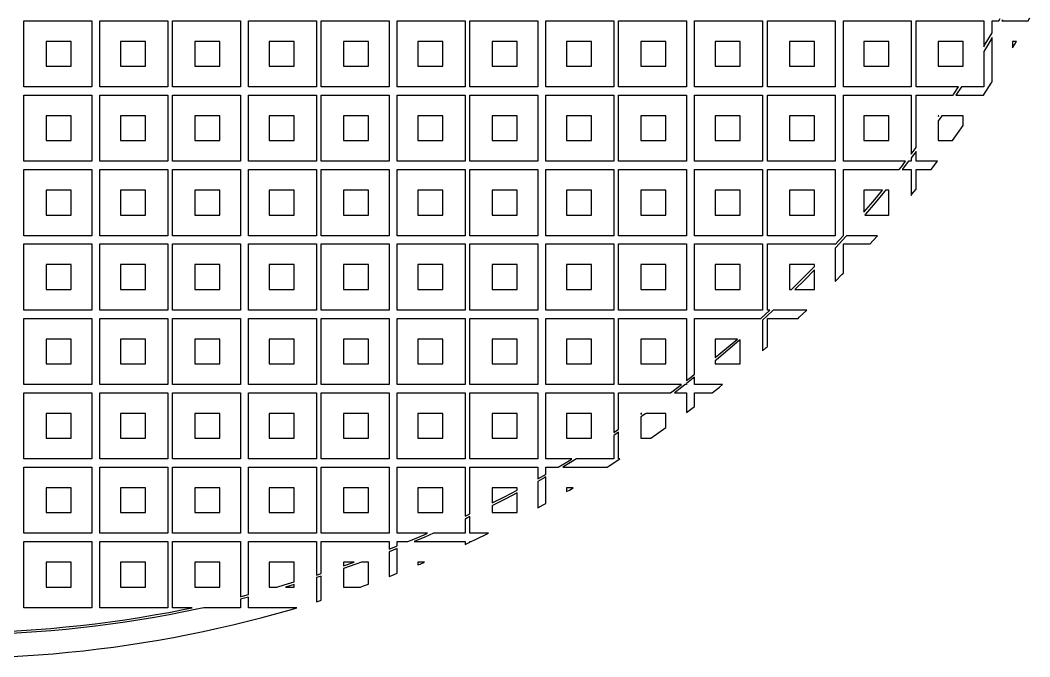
# Model space of a CAD drawing. Extents: x 40 to 187, y -3 to 150.
# Drawn here: x 115 to 177.5, y -2.8 to 36.6 of the extents above; entities that cross this region are included whole.
import ezdxf

# ---------------------------------------------------------------- set-up
doc = ezdxf.new("R2010")
doc.units = 0

msp = doc.modelspace()

# ---------------------------------------------------------------- linework, layer by layer
for p, q in [((115.196, 32.4675), (115.196, 36.5579)), ((115.196, 36.5579), (119.389, 36.5579)), ((119.389, 36.5579), (119.389, 32.4675)), ((119.9, 32.4675), (119.9, 36.5579)), ((119.9, 36.5579), (124.093, 36.5579)), ((124.093, 36.5579), (124.093, 32.4675)), ((124.399, 32.4675), (124.399, 36.5579)), ((124.399, 36.5579), (128.592, 36.5579)), ((128.592, 36.5579), (128.592, 32.4675)), ((129.103, 32.4675), (129.103, 36.5579)), ((129.103, 36.5579), (133.296, 36.5579)), ((133.296, 36.5579), (133.296, 32.4675)), ((133.603, 32.4675), (133.603, 36.5579)), ((133.603, 36.5579), (137.795, 36.5579)), ((137.795, 36.5579), (137.795, 32.4675)), ((138.307, 32.4675), (138.307, 36.5579)), ((138.307, 36.5579), (142.499, 36.5579)), ((142.499, 36.5579), (142.499, 32.4675)), ((142.806, 32.4675), (142.806, 36.5579)), ((142.806, 36.5579), (146.999, 36.5579)), ((146.999, 36.5579), (146.999, 32.4675)), ((147.51, 32.4675), (147.51, 36.5579)), ((147.51, 36.5579), (151.703, 36.5579)), ((151.703, 36.5579), (151.703, 32.4675)), ((152.009, 32.4675), (152.009, 36.5579)), ((152.009, 36.5579), (156.202, 36.5579)), ((156.202, 36.5579), (156.202, 32.4675)), ((156.713, 32.4675), (156.713, 36.5579)), ((156.713, 36.5579), (160.906, 36.5579)), ((160.906, 36.5579), (160.906, 32.4675)), ((161.213, 32.4675), (161.213, 36.5579)), ((161.213, 36.5579), (165.406, 36.5579)), ((165.406, 36.5579), (165.406, 32.4675)), ((165.917, 32.4675), (165.917, 36.5579)), ((165.917, 36.5579), (170.11, 36.5579)), ((170.11, 36.5579), (170.11, 32.4675)), ((170.416, 32.4675), (170.416, 36.5579)), ((170.416, 36.5579), (174.609, 36.5579)), ((174.609, 36.5579), (174.609, 34.9482)), ((175.12, 35.8087), (175.12, 36.5579)), ((175.12, 36.5579), (175.552, 36.5579)), ((175.552, 36.5579), (175.632, 36.6968)), ((175.763, 36.6229), (175.725, 36.5579)), ((175.725, 36.5579), (177.358, 36.5579)), ((177.358, 36.5579), (177.46, 36.7401)), ((174.706, 35.108), (175.12, 35.8087)), ((118.11, 35.2797), (116.576, 35.2797)), ((116.576, 35.2797), (116.576, 33.7458)), ((118.11, 33.7458), (118.11, 35.2797)), ((122.712, 35.2797), (121.178, 35.2797)), ((121.178, 35.2797), (121.178, 33.7458)), ((122.712, 33.7458), (122.712, 35.2797)), ((127.314, 35.2797), (125.78, 35.2797)), ((125.78, 35.2797), (125.78, 33.7458)), ((127.314, 33.7458), (127.314, 35.2797)), ((131.915, 35.2797), (130.381, 35.2797)), ((130.381, 35.2797), (130.381, 33.7458)), ((131.915, 33.7458), (131.915, 35.2797)), ((136.517, 35.2797), (134.983, 35.2797)), ((134.983, 35.2797), (134.983, 33.7458)), ((136.517, 33.7458), (136.517, 35.2797)), ((141.119, 35.2797), (139.585, 35.2797)), ((139.585, 35.2797), (139.585, 33.7458)), ((141.119, 33.7458), (141.119, 35.2797)), ((145.72, 35.2797), (144.187, 35.2797)), ((144.187, 35.2797), (144.187, 33.7458)), ((145.72, 33.7458), (145.72, 35.2797)), ((150.322, 35.2797), (148.788, 35.2797)), ((148.788, 35.2797), (148.788, 33.7458)), ((150.322, 33.7458), (150.322, 35.2797)), ((154.924, 35.2797), (153.39, 35.2797)), ((153.39, 35.2797), (153.39, 33.7458)), ((154.924, 33.7458), (154.924, 35.2797)), ((159.526, 35.2797), (157.992, 35.2797)), ((157.992, 35.2797), (157.992, 33.7458)), ((159.526, 33.7458), (159.526, 35.2797)), ((164.127, 35.2797), (162.593, 35.2797)), ((162.593, 35.2797), (162.593, 33.7458)), ((164.127, 33.7458), (164.127, 35.2797)), ((168.729, 35.2797), (167.195, 35.2797)), ((167.195, 35.2797), (167.195, 33.7458)), ((168.729, 33.7458), (168.729, 35.2797)), ((173.331, 35.2797), (171.797, 35.2797)), ((171.797, 35.2797), (171.797, 33.7458)), ((173.331, 33.7458), (173.331, 35.2797)), ((174.609, 34.9482), (174.706, 35.108)), ((174.835, 35.0309), (174.609, 34.6594)), ((175.12, 35.5139), (174.835, 35.0309)), ((175.12, 32.777), (175.12, 35.5139)), ((176.634, 35.2797), (176.398, 35.2797)), ((176.398, 35.2797), (176.398, 34.8761)), ((176.398, 34.8761), (176.535, 35.1065)), ((176.535, 35.1065), (176.634, 35.2797)), ((174.609, 34.6594), (174.609, 32.4675)), ((116.576, 33.7458), (118.11, 33.7458)), ((121.178, 33.7458), (122.712, 33.7458)), ((125.78, 33.7458), (127.314, 33.7458)), ((130.381, 33.7458), (131.915, 33.7458)), ((134.983, 33.7458), (136.517, 33.7458)), ((139.585, 33.7458), (141.119, 33.7458)), ((144.187, 33.7458), (145.72, 33.7458)), ((148.788, 33.7458), (150.322, 33.7458)), ((153.39, 33.7458), (154.924, 33.7458)), ((157.992, 33.7458), (159.526, 33.7458)), ((162.593, 33.7458), (164.127, 33.7458)), ((167.195, 33.7458), (168.729, 33.7458)), ((171.797, 33.7458), (173.331, 33.7458)), ((174.595, 31.9562), (175.072, 32.6999)), ((175.072, 32.6999), (175.12, 32.777)), ((119.389, 32.4675), (115.196, 32.4675)), ((115.196, 27.8658), (115.196, 31.9562)), ((115.196, 31.9562), (119.389, 31.9562)), ((119.389, 31.9562), (119.389, 27.8658)), ((124.093, 32.4675), (119.9, 32.4675)), ((119.9, 27.8658), (119.9, 31.9562)), ((119.9, 31.9562), (124.093, 31.9562)), ((124.093, 31.9562), (124.093, 27.8658)), ((128.592, 32.4675), (124.399, 32.4675)), ((124.399, 27.8658), (124.399, 31.9562)), ((124.399, 31.9562), (128.592, 31.9562)), ((128.592, 31.9562), (128.592, 27.8658)), ((133.296, 32.4675), (129.103, 32.4675)), ((129.103, 27.8658), (129.103, 31.9562)), ((129.103, 31.9562), (133.296, 31.9562)), ((133.296, 31.9562), (133.296, 27.8658)), ((137.795, 32.4675), (133.603, 32.4675)), ((133.603, 27.8658), (133.603, 31.9562)), ((133.603, 31.9562), (137.795, 31.9562)), ((137.795, 31.9562), (137.795, 27.8658)), ((142.499, 32.4675), (138.307, 32.4675)), ((138.307, 27.8658), (138.307, 31.9562)), ((138.307, 31.9562), (142.499, 31.9562)), ((142.499, 31.9562), (142.499, 27.8658)), ((146.999, 32.4675), (142.806, 32.4675)), ((142.806, 27.8658), (142.806, 31.9562)), ((142.806, 31.9562), (146.999, 31.9562)), ((146.999, 31.9562), (146.999, 27.8658)), ((151.703, 32.4675), (147.51, 32.4675)), ((147.51, 27.8658), (147.51, 31.9562)), ((147.51, 31.9562), (151.703, 31.9562)), ((151.703, 31.9562), (151.703, 27.8658)), ((156.202, 32.4675), (152.009, 32.4675)), ((152.009, 27.8658), (152.009, 31.9562)), ((152.009, 31.9562), (156.202, 31.9562)), ((156.202, 31.9562), (156.202, 27.8658)), ((160.906, 32.4675), (156.713, 32.4675)), ((156.713, 27.8658), (156.713, 31.9562)), ((156.713, 31.9562), (160.906, 31.9562)), ((160.906, 31.9562), (160.906, 27.8658)), ((165.406, 32.4675), (161.213, 32.4675)), ((161.213, 27.8658), (161.213, 31.9562)), ((161.213, 31.9562), (165.406, 31.9562)), ((165.406, 31.9562), (165.406, 27.8658)), ((170.11, 32.4675), (165.917, 32.4675)), ((165.917, 27.8658), (165.917, 31.9562)), ((165.917, 31.9562), (170.11, 31.9562)), ((170.11, 31.9562), (170.11, 28.3134)), ((173.046, 32.4675), (170.416, 32.4675)), ((170.416, 28.7218), (170.416, 31.9562)), ((170.416, 31.9562), (172.708, 31.9562)), ((172.708, 31.9562), (172.739, 32.0011)), ((172.739, 32.0011), (173.046, 32.4675)), ((173.226, 32.4675), (172.889, 31.9562)), ((172.889, 31.9562), (174.595, 31.9562)), ((174.609, 32.4675), (173.226, 32.4675)), ((118.11, 30.678), (116.576, 30.678)), ((116.576, 30.678), (116.576, 29.1441)), ((118.11, 29.1441), (118.11, 30.678)), ((122.712, 30.678), (121.178, 30.678)), ((121.178, 30.678), (121.178, 29.1441)), ((122.712, 29.1441), (122.712, 30.678)), ((127.314, 30.678), (125.78, 30.678)), ((125.78, 30.678), (125.78, 29.1441)), ((127.314, 29.1441), (127.314, 30.678)), ((131.915, 30.678), (130.381, 30.678)), ((130.381, 30.678), (130.381, 29.1441)), ((131.915, 29.1441), (131.915, 30.678)), ((136.517, 30.678), (134.983, 30.678)), ((134.983, 30.678), (134.983, 29.1441)), ((136.517, 29.1441), (136.517, 30.678)), ((141.119, 30.678), (139.585, 30.678)), ((139.585, 30.678), (139.585, 29.1441)), ((141.119, 29.1441), (141.119, 30.678)), ((145.72, 30.678), (144.187, 30.678)), ((144.187, 30.678), (144.187, 29.1441)), ((145.72, 29.1441), (145.72, 30.678)), ((150.322, 30.678), (148.788, 30.678)), ((148.788, 30.678), (148.788, 29.1441)), ((150.322, 29.1441), (150.322, 30.678)), ((154.924, 30.678), (153.39, 30.678)), ((153.39, 30.678), (153.39, 29.1441)), ((154.924, 29.1441), (154.924, 30.678)), ((159.526, 30.678), (157.992, 30.678)), ((157.992, 30.678), (157.992, 29.1441)), ((159.526, 29.1441), (159.526, 30.678)), ((164.127, 30.678), (162.593, 30.678)), ((162.593, 30.678), (162.593, 29.1441)), ((164.127, 29.1441), (164.127, 30.678)), ((168.729, 30.678), (167.195, 30.678)), ((167.195, 30.678), (167.195, 29.1441)), ((168.729, 29.1441), (168.729, 30.678)), ((171.833, 30.678), (171.797, 30.678)), ((171.797, 30.678), (171.797, 30.6264)), ((171.797, 30.6264), (171.833, 30.678)), ((172.015, 30.678), (171.821, 30.3984)), ((173.331, 30.678), (172.015, 30.678)), ((173.331, 30.0737), (173.331, 30.678)), ((171.821, 30.3984), (171.797, 30.3645)), ((171.797, 30.3645), (171.797, 29.1441)), ((172.986, 29.5779), (173.331, 30.0737)), ((172.677, 29.1441), (172.986, 29.5779)), ((116.576, 29.1441), (118.11, 29.1441)), ((121.178, 29.1441), (122.712, 29.1441)), ((125.78, 29.1441), (127.314, 29.1441)), ((130.381, 29.1441), (131.915, 29.1441)), ((134.983, 29.1441), (136.517, 29.1441)), ((139.585, 29.1441), (141.119, 29.1441)), ((144.187, 29.1441), (145.72, 29.1441)), ((148.788, 29.1441), (150.322, 29.1441)), ((153.39, 29.1441), (154.924, 29.1441)), ((157.992, 29.1441), (159.526, 29.1441)), ((162.593, 29.1441), (164.127, 29.1441)), ((167.195, 29.1441), (168.729, 29.1441)), ((171.797, 29.1441), (172.677, 29.1441)), ((170.11, 28.3134), (170.416, 28.7218)), ((170.188, 28.1685), (170.11, 28.0663)), ((170.416, 28.472), (170.188, 28.1685)), ((170.416, 27.8658), (170.416, 28.472)), ((119.389, 27.8658), (115.196, 27.8658)), ((124.093, 27.8658), (119.9, 27.8658)), ((128.592, 27.8658), (124.399, 27.8658)), ((133.296, 27.8658), (129.103, 27.8658)), ((137.795, 27.8658), (133.603, 27.8658)), ((142.499, 27.8658), (138.307, 27.8658)), ((146.999, 27.8658), (142.806, 27.8658)), ((151.703, 27.8658), (147.51, 27.8658)), ((156.202, 27.8658), (152.009, 27.8658)), ((160.906, 27.8658), (156.713, 27.8658)), ((165.406, 27.8658), (161.213, 27.8658)), ((169.766, 27.8658), (165.917, 27.8658)), ((169.368, 27.3545), (169.508, 27.531)), ((169.508, 27.531), (169.766, 27.8658)), ((169.955, 27.8658), (169.626, 27.4387)), ((170.11, 27.8658), (169.955, 27.8658)), ((170.11, 28.0663), (170.11, 27.8658)), ((171.743, 27.8658), (170.416, 27.8658)), ((171.359, 27.3545), (171.743, 27.8658)), ((115.196, 23.2641), (115.196, 27.3545)), ((115.196, 27.3545), (119.389, 27.3545)), ((119.389, 27.3545), (119.389, 23.2641)), ((119.9, 23.2641), (119.9, 27.3545)), ((119.9, 27.3545), (124.093, 27.3545)), ((124.093, 27.3545), (124.093, 23.2641)), ((124.399, 23.2641), (124.399, 27.3545)), ((124.399, 27.3545), (128.592, 27.3545)), ((128.592, 27.3545), (128.592, 23.2641)), ((129.103, 23.2641), (129.103, 27.3545)), ((129.103, 27.3545), (133.296, 27.3545)), ((133.296, 27.3545), (133.296, 23.2641)), ((133.603, 23.2641), (133.603, 27.3545)), ((133.603, 27.3545), (137.795, 27.3545)), ((137.795, 27.3545), (137.795, 23.2641)), ((138.307, 23.2641), (138.307, 27.3545)), ((138.307, 27.3545), (142.499, 27.3545)), ((142.499, 27.3545), (142.499, 23.2641)), ((142.806, 23.2641), (142.806, 27.3545)), ((142.806, 27.3545), (146.999, 27.3545)), ((146.999, 27.3545), (146.999, 23.2641)), ((147.51, 23.2641), (147.51, 27.3545)), ((147.51, 27.3545), (151.703, 27.3545)), ((151.703, 27.3545), (151.703, 23.2641)), ((152.009, 23.2641), (152.009, 27.3545)), ((152.009, 27.3545), (156.202, 27.3545)), ((156.202, 27.3545), (156.202, 23.2641)), ((156.713, 23.2641), (156.713, 27.3545)), ((156.713, 27.3545), (160.906, 27.3545)), ((160.906, 27.3545), (160.906, 23.2641)), ((161.213, 23.2641), (161.213, 27.3545)), ((161.213, 27.3545), (165.406, 27.3545)), ((165.406, 27.3545), (165.406, 23.2641)), ((165.917, 23.2674), (165.917, 27.3545)), ((165.917, 27.3545), (169.368, 27.3545)), ((169.626, 27.4387), (169.559, 27.3545)), ((169.559, 27.3545), (170.11, 27.3545)), ((170.11, 27.3545), (170.11, 25.7543)), ((170.416, 26.1406), (170.416, 27.3545)), ((170.416, 27.3545), (171.359, 27.3545)), ((118.11, 26.0763), (116.576, 26.0763)), ((116.576, 26.0763), (116.576, 24.5424)), ((118.11, 24.5424), (118.11, 26.0763)), ((122.712, 26.0763), (121.178, 26.0763)), ((121.178, 26.0763), (121.178, 24.5424)), ((122.712, 24.5424), (122.712, 26.0763)), ((127.314, 26.0763), (125.78, 26.0763)), ((125.78, 26.0763), (125.78, 24.5424)), ((127.314, 24.5424), (127.314, 26.0763)), ((131.915, 26.0763), (130.381, 26.0763)), ((130.381, 26.0763), (130.381, 24.5424)), ((131.915, 24.5424), (131.915, 26.0763)), ((136.517, 26.0763), (134.983, 26.0763)), ((134.983, 26.0763), (134.983, 24.5424)), ((136.517, 24.5424), (136.517, 26.0763)), ((141.119, 26.0763), (139.585, 26.0763)), ((139.585, 26.0763), (139.585, 24.5424)), ((141.119, 24.5424), (141.119, 26.0763)), ((145.72, 26.0763), (144.187, 26.0763)), ((144.187, 26.0763), (144.187, 24.5424)), ((145.72, 24.5424), (145.72, 26.0763)), ((150.322, 26.0763), (148.788, 26.0763)), ((148.788, 26.0763), (148.788, 24.5424)), ((150.322, 24.5424), (150.322, 26.0763)), ((154.924, 26.0763), (153.39, 26.0763)), ((153.39, 26.0763), (153.39, 24.5424)), ((154.924, 24.5424), (154.924, 26.0763)), ((159.526, 26.0763), (157.992, 26.0763)), ((157.992, 26.0763), (157.992, 24.5424)), ((159.526, 24.5424), (159.526, 26.0763)), ((164.127, 26.0763), (162.593, 26.0763)), ((162.593, 26.0763), (162.593, 24.5424)), ((164.127, 24.5424), (164.127, 26.0763)), ((168.343, 26.0763), (167.195, 26.0763)), ((167.195, 26.0763), (167.195, 24.7122)), ((167.771, 25.3881), (168.343, 26.0763)), ((168.475, 26.0001), (167.886, 25.2915)), ((168.536, 26.0763), (168.475, 26.0001)), ((168.729, 26.0763), (168.536, 26.0763)), ((168.729, 24.5424), (168.729, 26.0763)), ((170.11, 25.7543), (170.167, 25.8255)), ((170.167, 25.8255), (170.416, 26.1406)), ((167.195, 24.7122), (167.771, 25.3881)), ((167.886, 25.2915), (167.288, 24.5903)), ((116.576, 24.5424), (118.11, 24.5424)), ((121.178, 24.5424), (122.712, 24.5424)), ((125.78, 24.5424), (127.314, 24.5424)), ((130.381, 24.5424), (131.915, 24.5424)), ((134.983, 24.5424), (136.517, 24.5424)), ((139.585, 24.5424), (141.119, 24.5424)), ((144.187, 24.5424), (145.72, 24.5424)), ((148.788, 24.5424), (150.322, 24.5424)), ((153.39, 24.5424), (154.924, 24.5424)), ((157.992, 24.5424), (159.526, 24.5424)), ((162.593, 24.5424), (164.127, 24.5424)), ((167.288, 24.5903), (167.246, 24.5424)), ((167.246, 24.5424), (168.729, 24.5424)), ((119.389, 23.2641), (115.196, 23.2641)), ((124.093, 23.2641), (119.9, 23.2641)), ((128.592, 23.2641), (124.399, 23.2641)), ((133.296, 23.2641), (129.103, 23.2641)), ((137.795, 23.2641), (133.603, 23.2641)), ((142.499, 23.2641), (138.307, 23.2641)), ((146.999, 23.2641), (142.806, 23.2641)), ((151.703, 23.2641), (147.51, 23.2641)), ((156.202, 23.2641), (152.009, 23.2641)), ((160.906, 23.2641), (156.713, 23.2641)), ((165.406, 23.2641), (161.213, 23.2641)), ((165.406, 22.7102), (165.917, 23.2674)), ((166.068, 23.2099), (165.445, 22.5311)), ((166.116, 23.2641), (166.068, 23.2099)), ((168.022, 23.2641), (166.116, 23.2641)), ((167.75, 22.9524), (168.022, 23.2641)), ((115.196, 18.6624), (115.196, 22.7528)), ((115.196, 22.7528), (119.389, 22.7528)), ((119.389, 22.7528), (119.389, 18.6624)), ((119.9, 18.6624), (119.9, 22.7528)), ((119.9, 22.7528), (124.093, 22.7528)), ((124.093, 22.7528), (124.093, 18.6624)), ((124.399, 18.6624), (124.399, 22.7528)), ((124.399, 22.7528), (128.592, 22.7528)), ((128.592, 22.7528), (128.592, 18.6624)), ((129.103, 18.6624), (129.103, 22.7528)), ((129.103, 22.7528), (133.296, 22.7528)), ((133.296, 22.7528), (133.296, 18.6624)), ((133.603, 18.6624), (133.603, 22.7528)), ((133.603, 22.7528), (137.795, 22.7528)), ((137.795, 22.7528), (137.795, 18.6624)), ((138.307, 18.6624), (138.307, 22.7528)), ((138.307, 22.7528), (142.499, 22.7528)), ((142.499, 22.7528), (142.499, 18.6624)), ((142.806, 18.6624), (142.806, 22.7528)), ((142.806, 22.7528), (146.999, 22.7528)), ((146.999, 22.7528), (146.999, 18.6624)), ((147.51, 18.6624), (147.51, 22.7528)), ((147.51, 22.7528), (151.703, 22.7528)), ((151.703, 22.7528), (151.703, 18.6624)), ((152.009, 18.6624), (152.009, 22.7528)), ((152.009, 22.7528), (156.202, 22.7528)), ((156.202, 22.7528), (156.202, 18.6624)), ((156.713, 18.6624), (156.713, 22.7528)), ((156.713, 22.7528), (160.906, 22.7528)), ((160.906, 22.7528), (160.906, 18.6624)), ((161.213, 18.6624), (161.213, 22.7528)), ((161.213, 22.7528), (165.406, 22.7528)), ((165.406, 22.7528), (165.406, 22.7102)), ((165.445, 22.5311), (165.406, 22.4893)), ((165.917, 20.953), (165.917, 22.7528)), ((165.917, 22.7528), (167.571, 22.7528)), ((167.571, 22.7528), (167.75, 22.9524)), ((165.406, 22.4893), (165.406, 20.4207)), ((118.11, 21.4746), (116.576, 21.4746)), ((116.576, 21.4746), (116.576, 19.9407)), ((118.11, 19.9407), (118.11, 21.4746)), ((122.712, 21.4746), (121.178, 21.4746)), ((121.178, 21.4746), (121.178, 19.9407)), ((122.712, 19.9407), (122.712, 21.4746)), ((127.314, 21.4746), (125.78, 21.4746)), ((125.78, 21.4746), (125.78, 19.9407)), ((127.314, 19.9407), (127.314, 21.4746)), ((131.915, 21.4746), (130.381, 21.4746)), ((130.381, 21.4746), (130.381, 19.9407)), ((131.915, 19.9407), (131.915, 21.4746)), ((136.517, 21.4746), (134.983, 21.4746)), ((134.983, 21.4746), (134.983, 19.9407)), ((136.517, 19.9407), (136.517, 21.4746)), ((141.119, 21.4746), (139.585, 21.4746)), ((139.585, 21.4746), (139.585, 19.9407)), ((141.119, 19.9407), (141.119, 21.4746)), ((145.72, 21.4746), (144.187, 21.4746)), ((144.187, 21.4746), (144.187, 19.9407)), ((145.72, 19.9407), (145.72, 21.4746)), ((150.322, 21.4746), (148.788, 21.4746)), ((148.788, 21.4746), (148.788, 19.9407)), ((150.322, 19.9407), (150.322, 21.4746)), ((154.924, 21.4746), (153.39, 21.4746)), ((153.39, 21.4746), (153.39, 19.9407)), ((154.924, 19.9407), (154.924, 21.4746)), ((159.526, 21.4746), (157.992, 21.4746)), ((157.992, 21.4746), (157.992, 19.9407)), ((159.526, 19.9407), (159.526, 21.4746)), ((164.127, 21.4746), (162.593, 21.4746)), ((162.593, 21.4746), (162.593, 19.9407)), ((163.421, 20.6472), (164.067, 21.3014)), ((164.067, 21.3014), (164.127, 21.364)), ((164.127, 21.364), (164.127, 21.4746)), ((162.767, 20.0011), (163.421, 20.6472)), ((164.127, 21.149), (163.527, 20.5412)), ((164.127, 19.9407), (164.127, 21.149)), ((165.406, 20.4207), (165.846, 20.8773)), ((165.846, 20.8773), (165.917, 20.953)), ((162.704, 19.9407), (162.767, 20.0011)), ((163.527, 20.5412), (162.919, 19.9407)), ((116.576, 19.9407), (118.11, 19.9407)), ((121.178, 19.9407), (122.712, 19.9407)), ((125.78, 19.9407), (127.314, 19.9407)), ((130.381, 19.9407), (131.915, 19.9407)), ((134.983, 19.9407), (136.517, 19.9407)), ((139.585, 19.9407), (141.119, 19.9407)), ((144.187, 19.9407), (145.72, 19.9407)), ((148.788, 19.9407), (150.322, 19.9407)), ((153.39, 19.9407), (154.924, 19.9407)), ((157.992, 19.9407), (159.526, 19.9407)), ((162.593, 19.9407), (162.704, 19.9407)), ((162.919, 19.9407), (164.127, 19.9407)), ((119.389, 18.6624), (115.196, 18.6624)), ((115.196, 14.0607), (115.196, 18.1511)), ((115.196, 18.1511), (119.389, 18.1511)), ((119.389, 18.1511), (119.389, 14.0607)), ((124.093, 18.6624), (119.9, 18.6624)), ((119.9, 14.0607), (119.9, 18.1511)), ((119.9, 18.1511), (124.093, 18.1511)), ((124.093, 18.1511), (124.093, 14.0607)), ((128.592, 18.6624), (124.399, 18.6624)), ((124.399, 14.0607), (124.399, 18.1511)), ((124.399, 18.1511), (128.592, 18.1511)), ((128.592, 18.1511), (128.592, 14.0607)), ((133.296, 18.6624), (129.103, 18.6624)), ((129.103, 14.0607), (129.103, 18.1511)), ((129.103, 18.1511), (133.296, 18.1511)), ((133.296, 18.1511), (133.296, 14.0607)), ((137.795, 18.6624), (133.603, 18.6624)), ((133.603, 14.0607), (133.603, 18.1511)), ((133.603, 18.1511), (137.795, 18.1511)), ((137.795, 18.1511), (137.795, 14.0607)), ((142.499, 18.6624), (138.307, 18.6624)), ((138.307, 14.0607), (138.307, 18.1511)), ((138.307, 18.1511), (142.499, 18.1511)), ((142.499, 18.1511), (142.499, 14.0607)), ((146.999, 18.6624), (142.806, 18.6624)), ((142.806, 14.0607), (142.806, 18.1511)), ((142.806, 18.1511), (146.999, 18.1511)), ((146.999, 18.1511), (146.999, 14.0607)), ((151.703, 18.6624), (147.51, 18.6624)), ((147.51, 14.0607), (147.51, 18.1511)), ((147.51, 18.1511), (151.703, 18.1511)), ((151.703, 18.1511), (151.703, 14.0607)), ((156.202, 18.6624), (152.009, 18.6624)), ((152.009, 14.0607), (152.009, 18.1511)), ((152.009, 18.1511), (156.202, 18.1511)), ((156.202, 18.1511), (156.202, 14.3023)), ((160.906, 18.6624), (156.713, 18.6624)), ((156.713, 14.6998), (156.713, 18.1511)), ((156.713, 18.1511), (160.801, 18.1511)), ((160.801, 18.1511), (161.358, 18.6624)), ((161.537, 18.6232), (160.906, 18.0444)), ((161.358, 18.6624), (161.213, 18.6624)), ((161.213, 16.4053), (161.213, 18.1511)), ((161.213, 18.1511), (163.115, 18.1511)), ((161.579, 18.6624), (161.537, 18.6232)), ((163.647, 18.6624), (161.579, 18.6624)), ((163.115, 18.1511), (163.191, 18.2223)), ((163.191, 18.2223), (163.647, 18.6624)), ((160.906, 18.0444), (160.906, 16.1353)), ((118.11, 16.8729), (116.576, 16.8729)), ((116.576, 16.8729), (116.576, 15.339)), ((118.11, 15.339), (118.11, 16.8729)), ((122.712, 16.8729), (121.178, 16.8729)), ((121.178, 16.8729), (121.178, 15.339)), ((122.712, 15.339), (122.712, 16.8729)), ((127.314, 16.8729), (125.78, 16.8729)), ((125.78, 16.8729), (125.78, 15.339)), ((127.314, 15.339), (127.314, 16.8729)), ((131.915, 16.8729), (130.381, 16.8729)), ((130.381, 16.8729), (130.381, 15.339)), ((131.915, 15.339), (131.915, 16.8729)), ((136.517, 16.8729), (134.983, 16.8729)), ((134.983, 16.8729), (134.983, 15.339)), ((136.517, 15.339), (136.517, 16.8729)), ((141.119, 16.8729), (139.585, 16.8729)), ((139.585, 16.8729), (139.585, 15.339)), ((141.119, 15.339), (141.119, 16.8729)), ((145.72, 16.8729), (144.187, 16.8729)), ((144.187, 16.8729), (144.187, 15.339)), ((145.72, 15.339), (145.72, 16.8729)), ((150.322, 16.8729), (148.788, 16.8729)), ((148.788, 16.8729), (148.788, 15.339)), ((150.322, 15.339), (150.322, 16.8729)), ((154.924, 16.8729), (153.39, 16.8729)), ((153.39, 16.8729), (153.39, 15.339)), ((154.924, 15.339), (154.924, 16.8729)), ((159.356, 16.8729), (157.992, 16.8729)), ((157.992, 16.8729), (157.992, 15.7252)), ((157.992, 15.7252), (158.68, 16.297)), ((158.68, 16.297), (159.356, 16.8729)), ((159.478, 16.7798), (158.776, 16.1823)), ((159.526, 16.8215), (159.478, 16.7798)), ((159.526, 15.339), (159.526, 16.8215)), ((160.906, 16.1353), (161.116, 16.3183)), ((161.116, 16.3183), (161.213, 16.4053)), ((158.776, 16.1823), (158.068, 15.5934)), ((116.576, 15.339), (118.11, 15.339)), ((121.178, 15.339), (122.712, 15.339)), ((125.78, 15.339), (127.314, 15.339)), ((130.381, 15.339), (131.915, 15.339)), ((134.983, 15.339), (136.517, 15.339)), ((139.585, 15.339), (141.119, 15.339)), ((144.187, 15.339), (145.72, 15.339)), ((148.788, 15.339), (150.322, 15.339)), ((153.39, 15.339), (154.924, 15.339)), ((158.068, 15.5934), (157.992, 15.5317)), ((157.992, 15.5317), (157.992, 15.339)), ((157.992, 15.339), (159.526, 15.339)), ((156.202, 14.3023), (156.537, 14.5603)), ((156.629, 14.4421), (156.202, 14.1129)), ((156.537, 14.5603), (156.713, 14.6998)), ((156.713, 14.5086), (156.629, 14.4421)), ((156.713, 14.0607), (156.713, 14.5086)), ((119.389, 14.0607), (115.196, 14.0607)), ((124.093, 14.0607), (119.9, 14.0607)), ((128.592, 14.0607), (124.399, 14.0607)), ((133.296, 14.0607), (129.103, 14.0607)), ((137.795, 14.0607), (133.603, 14.0607)), ((142.499, 14.0607), (138.307, 14.0607)), ((146.999, 14.0607), (142.806, 14.0607)), ((151.703, 14.0607), (147.51, 14.0607)), ((155.889, 14.0607), (152.009, 14.0607)), ((155.21, 13.5494), (155.809, 13.9991)), ((155.9, 13.8797), (155.46, 13.5494)), ((155.809, 13.9991), (155.889, 14.0607)), ((156.134, 14.0607), (155.9, 13.8797)), ((156.202, 14.0607), (156.134, 14.0607)), ((156.202, 14.1129), (156.202, 14.0607)), ((158.44, 14.0607), (156.713, 14.0607)), ((157.798, 13.5494), (158.243, 13.9008)), ((158.243, 13.9008), (158.44, 14.0607)), ((115.196, 9.45905), (115.196, 13.5494)), ((115.196, 13.5494), (119.389, 13.5494)), ((119.389, 13.5494), (119.389, 9.45905)), ((119.9, 9.45905), (119.9, 13.5494)), ((119.9, 13.5494), (124.093, 13.5494)), ((124.093, 13.5494), (124.093, 9.45905)), ((124.399, 9.45905), (124.399, 13.5494)), ((124.399, 13.5494), (128.592, 13.5494)), ((128.592, 13.5494), (128.592, 9.45905)), ((129.103, 9.45905), (129.103, 13.5494)), ((129.103, 13.5494), (133.296, 13.5494)), ((133.296, 13.5494), (133.296, 9.45905)), ((133.603, 9.45905), (133.603, 13.5494)), ((133.603, 13.5494), (137.795, 13.5494)), ((137.795, 13.5494), (137.795, 9.45905)), ((138.307, 9.45905), (138.307, 13.5494)), ((138.307, 13.5494), (142.499, 13.5494)), ((142.499, 13.5494), (142.499, 9.45905)), ((142.806, 9.45905), (142.806, 13.5494)), ((142.806, 13.5494), (146.999, 13.5494)), ((146.999, 13.5494), (146.999, 9.45905)), ((147.51, 9.45905), (147.51, 13.5494)), ((147.51, 13.5494), (151.703, 13.5494)), ((151.703, 13.5494), (151.703, 11.0892)), ((152.009, 11.2915), (152.009, 13.5494)), ((152.009, 13.5494), (155.21, 13.5494)), ((155.46, 13.5494), (156.202, 13.5494)), ((156.202, 13.5494), (156.202, 12.3248)), ((156.713, 12.7089), (156.713, 13.5494)), ((156.713, 13.5494), (157.798, 13.5494)), ((156.202, 12.3248), (156.713, 12.7089)), ((118.11, 12.2712), (116.576, 12.2712)), ((116.576, 12.2712), (116.576, 10.7373)), ((118.11, 10.7373), (118.11, 12.2712)), ((122.712, 12.2712), (121.178, 12.2712)), ((121.178, 12.2712), (121.178, 10.7373)), ((122.712, 10.7373), (122.712, 12.2712)), ((127.314, 12.2712), (125.78, 12.2712)), ((125.78, 12.2712), (125.78, 10.7373)), ((127.314, 10.7373), (127.314, 12.2712)), ((131.915, 12.2712), (130.381, 12.2712)), ((130.381, 12.2712), (130.381, 10.7373)), ((131.915, 10.7373), (131.915, 12.2712)), ((136.517, 12.2712), (134.983, 12.2712)), ((134.983, 12.2712), (134.983, 10.7373)), ((136.517, 10.7373), (136.517, 12.2712)), ((141.119, 12.2712), (139.585, 12.2712)), ((139.585, 12.2712), (139.585, 10.7373)), ((141.119, 10.7373), (141.119, 12.2712)), ((145.72, 12.2712), (144.187, 12.2712)), ((144.187, 12.2712), (144.187, 10.7373)), ((145.72, 10.7373), (145.72, 12.2712)), ((150.322, 12.2712), (148.788, 12.2712)), ((148.788, 12.2712), (148.788, 10.7373)), ((150.322, 10.7373), (150.322, 12.2712)), ((153.442, 12.2712), (153.39, 12.2712)), ((153.39, 12.2712), (153.39, 12.2353)), ((153.39, 12.2353), (153.442, 12.2712)), ((153.67, 12.247), (153.39, 12.0527)), ((153.39, 12.0527), (153.39, 10.7373)), ((153.703, 12.2712), (153.67, 12.247)), ((154.924, 12.2712), (153.703, 12.2712)), ((154.924, 11.3915), (154.924, 12.2712)), ((151.703, 11.0892), (152.009, 11.2915)), ((154.49, 11.082), (154.924, 11.3915)), ((116.576, 10.7373), (118.11, 10.7373)), ((121.178, 10.7373), (122.712, 10.7373)), ((125.78, 10.7373), (127.314, 10.7373)), ((130.381, 10.7373), (131.915, 10.7373)), ((134.983, 10.7373), (136.517, 10.7373)), ((139.585, 10.7373), (141.119, 10.7373)), ((144.187, 10.7373), (145.72, 10.7373)), ((148.788, 10.7373), (150.322, 10.7373)), ((152.009, 11.1118), (151.703, 10.9096)), ((151.703, 10.9096), (151.703, 9.45905)), ((152.009, 9.45905), (152.009, 11.1118)), ((153.39, 10.7373), (153.994, 10.7373)), ((153.994, 10.7373), (154.49, 11.082)), ((119.389, 9.45905), (115.196, 9.45905)), ((124.093, 9.45905), (119.9, 9.45905)), ((128.592, 9.45905), (124.399, 9.45905)), ((133.296, 9.45905), (129.103, 9.45905)), ((137.795, 9.45905), (133.603, 9.45905)), ((142.499, 9.45905), (138.307, 9.45905)), ((146.999, 9.45905), (142.806, 9.45905)), ((149.12, 9.45905), (147.51, 9.45905)), ((148.96, 9.36188), (149.12, 9.45905)), ((149.409, 9.45905), (149.037, 9.23323)), ((151.703, 9.45905), (149.409, 9.45905)), ((151.368, 8.99591), (152.09, 9.45905)), ((152.09, 9.45905), (152.009, 9.45905)), ((115.196, 4.85735), (115.196, 8.94774)), ((115.196, 8.94774), (119.389, 8.94774)), ((119.389, 8.94774), (119.389, 4.85735)), ((119.9, 4.85735), (119.9, 8.94774)), ((119.9, 8.94774), (124.093, 8.94774)), ((124.093, 8.94774), (124.093, 4.85735)), ((124.399, 4.85735), (124.399, 8.94774)), ((124.399, 8.94774), (128.592, 8.94774)), ((128.592, 8.94774), (128.592, 4.85735)), ((129.103, 4.85735), (129.103, 8.94774)), ((129.103, 8.94774), (133.296, 8.94774)), ((133.296, 8.94774), (133.296, 4.85735)), ((133.603, 4.85735), (133.603, 8.94774)), ((133.603, 8.94774), (137.795, 8.94774)), ((137.795, 8.94774), (137.795, 4.85735)), ((138.307, 4.85735), (138.307, 8.94774)), ((138.307, 8.94774), (142.499, 8.94774)), ((142.499, 8.94774), (142.499, 5.9073)), ((142.806, 6.05472), (142.806, 8.94774)), ((142.806, 8.94774), (146.999, 8.94774)), ((146.999, 8.94774), (146.999, 8.22797)), ((147.51, 8.51572), (147.51, 8.94774)), ((147.51, 8.94774), (148.259, 8.94774)), ((148.259, 8.94774), (148.96, 9.36188)), ((149.037, 9.23323), (148.554, 8.94774)), ((148.554, 8.94774), (151.291, 8.94774)), ((151.291, 8.94774), (151.368, 8.99591)), ((146.999, 8.22797), (147.371, 8.43593)), ((147.445, 8.30542), (146.999, 8.05615)), ((147.371, 8.43593), (147.51, 8.51572)), ((147.51, 8.34271), (147.445, 8.30542)), ((147.51, 6.70958), (147.51, 8.34271)), ((118.11, 7.66949), (116.576, 7.66949)), ((116.576, 7.66949), (116.576, 6.13559)), ((118.11, 6.13559), (118.11, 7.66949)), ((122.712, 7.66949), (121.178, 7.66949)), ((121.178, 7.66949), (121.178, 6.13559)), ((122.712, 6.13559), (122.712, 7.66949)), ((127.314, 7.66949), (125.78, 7.66949)), ((125.78, 7.66949), (125.78, 6.13559)), ((127.314, 6.13559), (127.314, 7.66949)), ((131.915, 7.66949), (130.381, 7.66949)), ((130.381, 7.66949), (130.381, 6.13559)), ((131.915, 6.13559), (131.915, 7.66949)), ((136.517, 7.66949), (134.983, 7.66949)), ((134.983, 7.66949), (134.983, 6.13559)), ((136.517, 6.13559), (136.517, 7.66949)), ((141.119, 7.66949), (139.585, 7.66949)), ((139.585, 7.66949), (139.585, 6.13559)), ((141.119, 6.13559), (141.119, 7.66949)), ((145.72, 7.66949), (144.187, 7.66949)), ((144.187, 7.66949), (144.187, 6.73238)), ((144.947, 7.1208), (145.72, 7.52835)), ((145.72, 7.52835), (145.72, 7.66949)), ((146.999, 8.05615), (146.999, 6.42932)), ((149.192, 7.66949), (148.788, 7.66949)), ((148.788, 7.66949), (148.788, 7.43378)), ((148.788, 7.43378), (148.961, 7.53328)), ((148.961, 7.53328), (149.192, 7.66949)), ((144.187, 6.73238), (144.947, 7.1208)), ((145.016, 6.98766), (144.195, 6.56839)), ((145.72, 7.35881), (145.016, 6.98766)), ((145.72, 6.13559), (145.72, 7.35881)), ((144.195, 6.56839), (144.187, 6.56404)), ((144.187, 6.56404), (144.187, 6.13559)), ((146.999, 6.42932), (147.328, 6.60783)), ((147.328, 6.60783), (147.51, 6.70958)), ((116.576, 6.13559), (118.11, 6.13559)), ((121.178, 6.13559), (122.712, 6.13559)), ((125.78, 6.13559), (127.314, 6.13559)), ((130.381, 6.13559), (131.915, 6.13559)), ((134.983, 6.13559), (136.517, 6.13559)), ((139.585, 6.13559), (141.119, 6.13559)), ((142.499, 5.9073), (142.806, 6.05472)), ((142.539, 5.76021), (142.499, 5.7415)), ((142.499, 5.7415), (142.499, 4.85735)), ((142.806, 5.88831), (142.539, 5.76021)), ((142.806, 4.85735), (142.806, 5.88831)), ((144.187, 6.13559), (145.72, 6.13559)), ((119.389, 4.85735), (115.196, 4.85735)), ((124.093, 4.85735), (119.9, 4.85735)), ((128.592, 4.85735), (124.399, 4.85735)), ((133.296, 4.85735), (129.103, 4.85735)), ((137.795, 4.85735), (133.603, 4.85735)), ((140.178, 4.85735), (138.307, 4.85735)), ((138.967, 4.34604), (139.113, 4.40553)), ((139.113, 4.40553), (139.961, 4.76259)), ((140.02, 4.62473), (139.358, 4.34604)), ((139.961, 4.76259), (140.178, 4.85735)), ((140.553, 4.85735), (140.02, 4.62473)), ((142.499, 4.85735), (140.553, 4.85735)), ((143.951, 4.85735), (142.806, 4.85735)), ((142.878, 4.34604), (143.149, 4.47202)), ((143.149, 4.47202), (143.951, 4.85735)), ((115.196, 0.25565), (115.196, 4.34604)), ((115.196, 4.34604), (119.389, 4.34604)), ((119.389, 4.34604), (119.389, 0.25565)), ((119.9, 0.25565), (119.9, 4.34604)), ((119.9, 4.34604), (124.093, 4.34604)), ((124.093, 4.34604), (124.093, 0.25565)), ((124.399, 0.25565), (124.399, 4.34604)), ((124.399, 4.34604), (128.592, 4.34604)), ((128.592, 4.34604), (128.592, 0.93442)), ((129.103, 1.06511), (129.103, 4.34604)), ((129.103, 4.34604), (133.296, 4.34604)), ((133.296, 4.34604), (133.296, 2.27429)), ((133.603, 2.37355), (133.603, 4.34604)), ((133.603, 4.34604), (137.795, 4.34604)), ((137.795, 4.34604), (137.795, 3.87569)), ((137.795, 3.87569), (138.262, 4.05888)), ((138.307, 3.91536), (137.795, 3.71452)), ((138.262, 4.05888), (138.307, 4.07716)), ((138.307, 4.07716), (138.307, 4.34604)), ((138.307, 4.34604), (138.967, 4.34604)), ((138.307, 2.3844), (138.307, 3.91536)), ((139.358, 4.34604), (142.499, 4.34604)), ((142.499, 4.34604), (142.499, 4.16972)), ((142.499, 4.16972), (142.806, 4.3125)), ((142.806, 4.3125), (142.806, 4.34604)), ((142.806, 4.34604), (142.878, 4.34604)), ((137.795, 3.71452), (137.795, 2.18607)), ((118.11, 3.06779), (116.576, 3.06779)), ((116.576, 3.06779), (116.576, 1.53389)), ((118.11, 1.53389), (118.11, 3.06779)), ((122.712, 3.06779), (121.178, 3.06779)), ((121.178, 3.06779), (121.178, 1.53389)), ((122.712, 1.53389), (122.712, 3.06779)), ((127.314, 3.06779), (125.78, 3.06779)), ((125.78, 3.06779), (125.78, 1.53389)), ((127.314, 1.53389), (127.314, 3.06779)), ((131.915, 3.06779), (130.381, 3.06779)), ((130.381, 3.06779), (130.381, 1.53389)), ((131.915, 1.84688), (131.915, 3.06779)), ((135.642, 3.06779), (134.983, 3.06779)), ((134.983, 3.06779), (134.983, 2.8367)), ((134.983, 2.8367), (135.642, 3.06779)), ((135.733, 2.94078), (134.983, 2.67773)), ((134.983, 2.67773), (134.983, 1.53389)), ((136.081, 3.06779), (135.733, 2.94078)), ((136.517, 3.06779), (136.081, 3.06779)), ((136.517, 1.71004), (136.517, 3.06779)), ((139.995, 3.06779), (139.585, 3.06779)), ((139.585, 3.06779), (139.585, 2.89703)), ((139.585, 2.89703), (139.716, 2.95042)), ((139.716, 2.95042), (139.995, 3.06779)), ((133.296, 2.27429), (133.603, 2.37355)), ((133.603, 2.2159), (133.296, 2.11665)), ((133.296, 2.11665), (133.296, 0.6223)), ((133.603, 0.7182), (133.603, 2.2159)), ((137.795, 2.18607), (137.973, 2.25325)), ((137.973, 2.25325), (138.307, 2.3844)), ((116.576, 1.53389), (118.11, 1.53389)), ((121.178, 1.53389), (122.712, 1.53389)), ((125.78, 1.53389), (127.314, 1.53389)), ((130.381, 1.53389), (130.839, 1.53389)), ((130.839, 1.53389), (131.309, 1.66695)), ((131.309, 1.66695), (131.915, 1.84688)), ((131.915, 1.69041), (131.388, 1.53389)), ((131.388, 1.53389), (131.915, 1.53389)), ((131.915, 1.53389), (131.915, 1.69041)), ((134.983, 1.53389), (136.027, 1.53389)), ((136.027, 1.53389), (136.213, 1.59908)), ((136.213, 1.59908), (136.517, 1.71004)), ((128.592, 0.93442), (128.646, 0.94762)), ((128.683, 0.80211), (128.592, 0.78001)), ((128.592, 0.78001), (128.592, 0.25565)), ((128.646, 0.94762), (129.103, 1.06511)), ((129.103, 0.91025), (128.683, 0.80211)), ((129.103, 0.25565), (129.103, 0.91025)), ((133.296, 0.6223), (133.544, 0.69929)), ((133.544, 0.69929), (133.603, 0.7182)), ((119.389, 0.25565), (115.196, 0.25565)), ((124.093, 0.25565), (119.9, 0.25565)), ((124.155, -0.03197), (125.058, 0.14186)), ((125.612, 0.25565), (124.399, 0.25565)), ((125.058, 0.14186), (125.612, 0.25565)), ((125.99, 0.18002), (125.087, -0.00523)), ((126.336, 0.25565), (125.99, 0.18002)), ((128.592, 0.25565), (126.336, 0.25565)), ((132.089, 0.25565), (129.103, 0.25565)), ((130.844, -0.10165), (131.748, 0.15427)), ((131.748, 0.15427), (132.089, 0.25565)), ((119.612, -0.73431), (120.524, -0.61616)), ((120.524, -0.61616), (121.435, -0.48683)), ((121.435, -0.48683), (122.343, -0.34634)), ((122.367, -0.49443), (121.457, -0.63521)), ((122.343, -0.34634), (123.25, -0.19472)), ((123.276, -0.3425), (122.367, -0.49443)), ((123.25, -0.19472), (124.155, -0.03197)), ((124.183, -0.17943), (123.276, -0.3425)), ((125.087, -0.00523), (124.183, -0.17943)), ((128.117, -0.80269), (129.029, -0.58017)), ((129.029, -0.58017), (129.938, -0.34648)), ((129.938, -0.34648), (130.844, -0.10165)), ((114.117, -1.20753), (115.035, -1.15678)), ((115.035, -1.15678), (115.953, -1.09477)), ((115.964, -1.24437), (115.044, -1.3065)), ((115.953, -1.09477), (116.869, -1.0215)), ((116.882, -1.17096), (115.964, -1.24437)), ((116.869, -1.0215), (117.785, -0.937)), ((117.799, -1.08627), (116.882, -1.17096)), ((117.785, -0.937), (118.699, -0.84126)), ((118.716, -0.99036), (117.799, -1.08627)), ((118.699, -0.84126), (119.612, -0.73431)), ((119.631, -0.88318), (118.716, -0.99036)), ((120.544, -0.7648), (119.631, -0.88318)), ((121.457, -0.63521), (120.544, -0.7648)), ((125.365, -1.40286), (126.285, -1.21407)), ((126.285, -1.21407), (127.202, -1.01399)), ((127.202, -1.01399), (128.117, -0.80269)), ((115.044, -1.3065), (114.125, -1.35735)), ((122.593, -1.90134), (123.519, -1.74652)), ((123.519, -1.74652), (124.443, -1.58035)), ((124.443, -1.58035), (125.365, -1.40286)), ((117.939, -2.50441), (118.873, -2.40666)), ((118.873, -2.40666), (119.805, -2.29747)), ((119.805, -2.29747), (120.736, -2.17683)), ((120.736, -2.17683), (121.666, -2.04478)), ((121.666, -2.04478), (122.593, -1.90134)), ((114.194, -2.78064), (115.132, -2.72882)), ((115.132, -2.72882), (116.068, -2.6655)), ((116.068, -2.6655), (117.004, -2.5907)), ((117.004, -2.5907), (117.939, -2.50441))]:
    msp.add_line(p, q)

doc.saveas('drawing.dxf')
